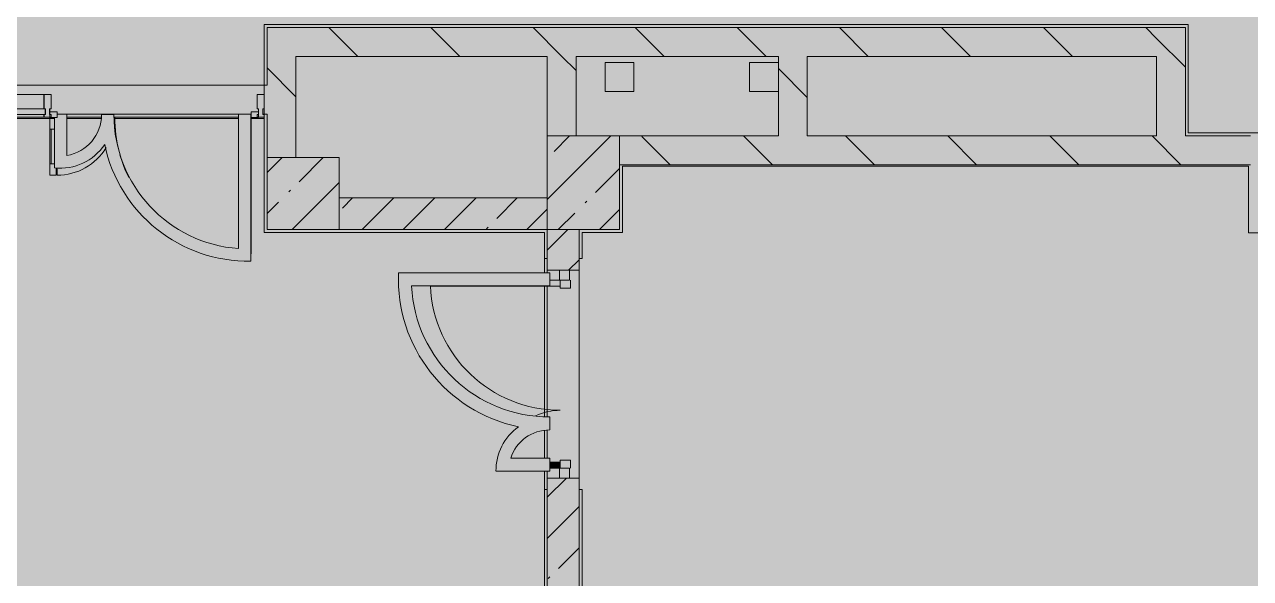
# Model space of a CAD drawing. Header units: millimetres. Extents: x -8624 to 200327, y -8553 to 29000.
# Drawn here: x 71860 to 80350, y 8484 to 12321 of the extents above; entities that cross this region are included whole.
import ezdxf

# ---------------------------------------------------------------- set-up
doc = ezdxf.new("R2010")
doc.units = ezdxf.units.MM
doc.layers.add('A-DETL-GENF-1', color=7, linetype='Continuous', lineweight=9, true_color=0xc0c0c0, transparency=0.4)
for name, color, linetype, lineweight, true_color in [('A-DETL-GENF-3', 7, 'Continuous', 5, 0xb7b7b7), ('A-DETL-GENF-4', 7, 'Continuous', 5, 0xe2e2e2), ('A-DOOR-2', 7, 'Continuous', 5, 0xe2e2e2), ('A-DOOR-3', 7, 'Continuous', 5, 0xb7b7b7), ('A-FLOR-1', 7, 'Continuous', 5, 0xb7b7b7), ('A-GLAZ-CURT-1', 7, 'Continuous', 5, 0x737373), ('A-GLAZ-CWMG-1', 7, 'Continuous', 5, 0x737373), ('I-WALL-2', 7, 'Continuous', 5, 0x737373), ('S-COLS-1', 7, 'Continuous', 5, 0x737373)]:
    doc.layers.add(name, color=color, linetype=linetype, lineweight=lineweight, true_color=true_color)
doc.layers.add('I-WALL', color=7, linetype='Continuous', lineweight=5)
doc.layers.add('S-COLS', color=7, linetype='Continuous', lineweight=5)
pattern_1 = [(45, (0, 0), (-285.1231, 285.1231), []), (45, (285.12, 0), (-285.1231, 285.1231), [504.031, -100.806, 16.764, -84.042])]
pattern_2 = [(135, (0, 0), (-353.5534, -353.5534), [])]

# ---------------------------------------------------------------- blocks, each defined once
blk = doc.blocks.new('BSC_Колонна _Прямоугольная - 650х500-23287315-3_1_2_птичка копия 1')
at = {"layer": 'S-COLS'}
h = blk.add_hatch(dxfattribs=at)
h.set_pattern_fill('FP_49', color=256, style=0, pattern_type=2)
h.set_pattern_definition([(135, (11225, -75730), (-285.1231, -285.1231), []), (135, (11225, -75444.88), (-285.1231, -285.1231), [504.031, -100.806, 16.764, -84.042])])
h.paths.add_polyline_path([(325, 250), (-325, 250), (-320.7, -250), (325, -250), (325, -20.1)])
at = {"layer": 'S-COLS-1'}
for p, q in [((325, 250), (-325, 250)), ((-325, 250), (-325, -250)), ((325, -250), (325, 250)), ((-325, -250), (325, -250))]:
    blk.add_line(p, q, dxfattribs=at)
blk = doc.blocks.new('BSC_Колонна _Прямоугольная - 500х500-V42-3_1_2_птичка копия 1')
at = {"layer": 'S-COLS'}
h = blk.add_hatch(dxfattribs=at)
h.set_pattern_fill('FP_50', color=256, style=0, pattern_type=2)
h.set_pattern_definition([(45, (-73790, -11150), (-285.1231, 285.1231), []), (45, (-73504.88, -11150), (-285.1231, 285.1231), [504.031, -100.806, 16.764, -84.042])])
h.paths.add_polyline_path([(-250, -250), (250, -250), (250, 250), (-250, 250)])
at = {"layer": 'S-COLS-1'}
for p, q in [((250, 250), (-250, 250)), ((-250, 250), (-250, -250)), ((250, -250), (250, 250)), ((-250, -250), (250, -250))]:
    blk.add_line(p, q, dxfattribs=at)
blk = doc.blocks.new('Прямоугольный импост - 50 x 70 мм-32306832-3_1_2_птичка копия 1')
at = {"layer": 'A-GLAZ-CWMG-1'}
for p, q in [((-70, 35), (0, 35)), ((-70, -35), (-70, 35)), ((0, 35), (0, -35)), ((0, -35), (-70, -35))]:
    blk.add_line(p, q, dxfattribs=at)
blk = doc.blocks.new('Дверь_Витражная_остекление_ - ДВН_ДАО_Главный вход_1200 в свету Д-22 _п_-32306833-3_1_2_птичка копия 1')
at = {"layer": 'A-DOOR-2'}
for points in [[(-610, -930), (-611.7, -30), (-650, -35), (-650, -103), (-611.7, -103), (-611.7, -930)], [(650, -35), (647.4, -30), (610, -30), (610, -103), (650, -103)]]:
    blk.add_hatch(color=256, dxfattribs=at).paths.add_polyline_path(points)
at = {"layer": 'A-DETL-GENF-3'}
for p, q in [((-650, 40), (-595, 40)), ((-595, 40), (-595, -30)), ((650, 40), (595, 40)), ((595, 40), (595, -30)), ((-610, -30), (-650, -30)), ((-595, -30), (-650, -30)), ((-650, -35), (-650, -103)), ((-610, -930), (-610, -30)), ((595, -30), (650, -30)), ((610, -30), (610, -103)), ((650, -30), (610, -30)), ((650, -103), (650, -35))]:
    blk.add_line(p, q, dxfattribs=at)
at = {"layer": 'A-DOOR-3'}
for p, q in [((-650, -103), (-650, -35)), ((650, -103), (650, -35))]:
    blk.add_line(p, q, dxfattribs=at)
for centre, radius, start, end in [((-650, -30), 900, 272.47677, 0), ((650, -30), 400, 180, 205.34539)]:
    blk.add_arc(centre, radius, start, end, dxfattribs=at)
blk = doc.blocks.new('Прямоугольный импост - 50 x 70 мм-32306835-3_1_2_птичка копия 1')
at = {"layer": 'A-GLAZ-CWMG-1'}
for p, q in [((0, 35), (-70, 35)), ((-70, 35), (-70, -35)), ((0, -35), (0, 35)), ((-70, -35), (0, -35))]:
    blk.add_line(p, q, dxfattribs=at)
blk = doc.blocks.new('Дверь_Витражная_остекление_ - В-18-32468702-3_1_2_птичка копия 1')
at = {"layer": 'A-DETL-GENF-4'}
blk.add_hatch(color=256, dxfattribs=at).paths.add_polyline_path([(677.5, 420), (677.5, 369.7), (689.5, 369.5), (689.5, 20), (722.5, 20), (722.5, 420), (689.5, 420)])
at = {"layer": 'A-DETL-GENF-3'}
for p, q in [((-672.5, 965), (-672.5, 20)), ((-672.5, 965), (-672.5, 20)), ((722.5, 420), (677.5, 420)), ((677.5, 420), (677.5, 369.7)), ((722.5, 420), (677.5, 420)), ((677.5, 420), (677.5, 369.7)), ((722.5, 340), (689.5, 340)), ((712.5, 340), (712.5, 100)), ((722.5, 420), (722.5, 20)), ((722.5, 20), (722.5, 420)), ((722.5, 100), (689.5, 100))]:
    blk.add_line(p, q, dxfattribs=at)
at = {"layer": 'A-DOOR-3'}
for p, q in [((-672.5, 965), (-672.5, 20)), ((672.5, 420), (672.5, 369.8)), ((-672.5, 20), (-722.5, 20)), ((-722.5, 20), (-722.5, -20)), ((-672.5, -20), (-672.5, 20)), ((722.5, 20), (672.5, 20)), ((672.5, 20), (672.5, -20)), ((722.5, -20), (722.5, 20)), ((-722.5, -20), (-672.5, -20)), ((672.5, -20), (722.5, -20))]:
    blk.add_line(p, q, dxfattribs=at)
for centre, radius, start, end in [((-672.5, 20), 945, 15.85424, 26.17307), ((672.5, 20), 400, 90, 148.53811), ((-672.5, 20), 945, 360, 14.43128), ((672.5, 20), 400, 177.03782, 180)]:
    blk.add_arc(centre, radius, start, end, dxfattribs=at)
blk = doc.blocks.new('Системная панель - Стекло - 40мм-V172-3_1_2_птичка копия 1')
at = {"layer": 'A-GLAZ-CURT-1'}
for p, q in [((567, 0), (-567, 0)), ((-567, 0), (-567, -40)), ((567, -40), (567, 0)), ((-567, -40), (567, -40))]:
    blk.add_line(p, q, dxfattribs=at)
blk = doc.blocks.new('Прямоугольный импост - Импост структурный с накладкой - 160мм Темный-33326239-3_1_2_птичка копия 1')
at = {"layer": 'A-GLAZ-CWMG-1'}
for p, q in [((-25, 40), (-25, 140)), ((-25, 140), (25, 140)), ((25, 140), (25, 40)), ((-15, 40), (-25, 40)), ((-25, -17), (-25, 0)), ((-25, 0), (-15, 0)), ((-15, 0), (-15, 40)), ((15, 40), (15, 0)), ((25, 40), (15, 40)), ((15, 0), (25, 0)), ((25, 0), (25, -17)), ((25, -17), (-25, -17))]:
    blk.add_line(p, q, dxfattribs=at)
blk = doc.blocks.new('Прямоугольный импост - Импост структурный с накладкой - 160мм Темный-33326242-3_1_2_птичка копия 1')
at = {"layer": 'A-GLAZ-CWMG-1'}
for p, q in [((0, 140), (-50, 140)), ((-50, 140), (-50, 40)), ((0, 40), (0, 140)), ((-50, 40), (-40, 40)), ((-40, 0), (-50, 0)), ((-50, 0), (-50, -17)), ((-40, 40), (-40, 0)), ((-10, 0), (-10, 40)), ((-10, 40), (0, 40)), ((0, 0), (-10, 0)), ((0, -17), (0, 0)), ((-50, -17), (0, -17))]:
    blk.add_line(p, q, dxfattribs=at)
blk = doc.blocks.new('Прямоугольный импост - Импост структурный с накладкой - 160мм Темный-32468813-3_1_2_птичка копия 1')
at = {"layer": 'A-GLAZ-CWMG-1'}
for p, q in [((70880, 11837), (71994, 11837)), ((70880, 11680), (71994, 11680))]:
    blk.add_line(p, q, dxfattribs=at)
blk = doc.blocks.new('Прямоугольный импост - Импост структурный с накладкой - 160мм Темный-33326241-3_1_2_птичка копия 1')
at = {"layer": 'A-GLAZ-CWMG-1'}
for p, q in [((-25, 40), (-25, 140)), ((-25, 140), (25, 140)), ((25, 140), (25, 40)), ((-15, 40), (-25, 40)), ((-25, -17), (-25, 0)), ((-25, 0), (-15, 0)), ((-15, 0), (-15, 40)), ((15, 40), (15, 0)), ((25, 40), (15, 40)), ((15, 0), (25, 0)), ((25, 0), (25, -17)), ((25, -17), (-25, -17))]:
    blk.add_line(p, q, dxfattribs=at)

msp = doc.modelspace()

# ---------------------------------------------------------------- hatches: boundary and pattern name
at = {"layer": 'A-DETL-GENF-1'}
msp.add_hatch(color=256, dxfattribs=at).paths.add_polyline_path([(73932, -251.7), (75850, -251.7), (75850, 3288.3), (84570, 3288.3), (84570, 27348.3), (41910, 27348.3), (41910, 23888.3), (38310.1, 23888.3), (38310.1, -251.7), (72154, -251.7)])
at = {"layer": 'I-WALL'}
h = msp.add_hatch(dxfattribs=at)
h.set_pattern_fill('FP_26', color=256, style=0, pattern_type=2)
h.set_pattern_definition(pattern_2)
h.paths.add_polyline_path([(79043.6, 12100), (79700, 12100), (79700, 12300), (73540, 12300), (73540, 12100), (77487.8, 12100)])
h = msp.add_hatch(dxfattribs=at)
h.set_pattern_fill('FP_26', color=256, style=0, pattern_type=2)
h.set_pattern_definition(pattern_2)
h.paths.add_polyline_path([(79900, 11550), (79900, 12300), (79700, 12300), (79700, 11550)])
h = msp.add_hatch(dxfattribs=at)
h.set_pattern_fill('FP_26', color=256, style=0, pattern_type=2)
h.set_pattern_definition(pattern_2)
h.paths.add_polyline_path([(73740, 11400), (73740, 12100), (73540, 12100), (73540, 11400)])
h = msp.add_hatch(dxfattribs=at)
h.set_pattern_fill('FP_26', color=256, style=0, pattern_type=2)
h.set_pattern_definition(pattern_2)
h.paths.add_polyline_path([(75680, 11550), (75680, 12100), (75480, 12100), (75480, 11550)])
h = msp.add_hatch(dxfattribs=at)
h.set_pattern_fill('FP_26', color=256, style=0, pattern_type=2)
h.set_pattern_definition(pattern_2)
h.paths.add_polyline_path([(77280.5, 11550), (77280.5, 12100), (77080.5, 12100), (77080.5, 11550)])
h = msp.add_hatch(dxfattribs=at)
h.set_pattern_fill('FP_26', color=256, style=0, pattern_type=2)
h.set_pattern_definition(pattern_2)
h.paths.add_polyline_path([(73520, 11700), (73540, 11700), (73540, 11900), (73520, 11900)])
h.paths.add_polyline_path([(68754, 11700), (68754, 11900), (68650, 11900), (68650, 11700)])
h.paths.add_polyline_path([(70310, 11700), (70310, 11900), (70234, 11900), (70234, 11700)])
h.paths.add_polyline_path([(70830, 11700), (70830, 11900), (70810, 11900), (70810, 11700)])
h = msp.add_hatch(dxfattribs=at)
h.set_pattern_fill('FP_26', color=256, style=0, pattern_type=2)
h.set_pattern_definition(pattern_2)
h.paths.add_polyline_path([(80350, 11350), (80350, 11550), (75980, 11545.7), (75980, 11350), (78771.8, 11350)])
h = msp.add_hatch(dxfattribs=at)
h.set_pattern_fill('FP_23', color=256, style=0, pattern_type=2)
h.set_pattern_definition(pattern_1)
h.paths.add_polyline_path([(75480, 10900), (75480, 11120), (74040, 11120), (74040, 10900)])
h = msp.add_hatch(dxfattribs=at)
h.set_pattern_fill('FP_23', color=256, style=0, pattern_type=2)
h.set_pattern_definition(pattern_1)
h.paths.add_polyline_path([(75480, 7900), (75700, 7900), (75700, 9179), (75480, 9179), (75480, 8200)])
h.paths.add_polyline_path([(75700, 10619), (75700, 10900), (75480, 10900), (75480, 10619)])

# ---------------------------------------------------------------- linework, layer by layer
at = {"layer": 'A-FLOR-1'}
for p, q in [((73520, 11900), (73520, 12320)), ((73520, 12320), (79919, 12320)), ((79919, 12320), (79919, 11570)), ((75880.5, 12057), (76080.5, 12057)), ((75880.5, 11857), (75880.5, 12057)), ((76080.5, 12057), (76080.5, 11857)), ((76880.5, 12057), (77080.5, 12057)), ((76880.5, 11857), (76880.5, 12057)), ((76080.5, 11857), (75880.5, 11857)), ((77080.5, 11857), (76880.5, 11857)), ((70830, 11669), (72068, 11669)), ((72068, 11677), (72068, 11327.5)), ((72152.7, 11700), (72085, 11700)), ((72152.7, 11413.8), (72152.7, 11700)), ((72392.2, 11680), (72154, 11680)), ((72154, 11669), (72391.1, 11669)), ((72478.7, 11697.2), (72394, 11697.2)), ((73342.3, 11680), (72479.7, 11680)), ((72480.3, 11669), (73342.3, 11669)), ((73427, 11700), (73342.3, 11700)), ((73342.3, 11700), (73342.3, 10768.9)), ((73427, 10681.9), (73427, 11700)), ((73427, 11669), (73520, 11669)), ((73520, 10880), (73520, 11680)), ((73520, 11669), (73520, 11680)), ((79919, 11570), (83550.5, 11570)), ((80336, 11340), (76001, 11340)), ((76001, 11340), (76001, 10880)), ((80336, 10879), (80336, 11340)), ((75460, 10880), (73520, 10880)), ((75460, 10880), (75460, 10600.7)), ((76001, 10880), (75721, 10880)), ((75721, 10880), (75721, 10700)), ((84460, 10879), (80336, 10879)), ((75480, 10700), (75460, 10700)), ((75721, 10700), (75700, 10700)), ((75497, 10600.7), (74449.9, 10600.7)), ((75497, 10510.7), (75497, 10600.7)), ((74540.2, 10510.7), (75497, 10510.7)), ((75460, 9604.5), (75460, 10510.7)), ((75497, 9512.6), (75497, 9602.6)), ((75460, 9316.6), (75460, 9509.1)), ((75497, 9316.6), (75227.6, 9316.6)), ((75497, 9226.6), (75497, 9316.6)), ((75125.1, 9226.6), (75497, 9226.6)), ((75460, 9226.6), (75460, 8300)), ((75460, 9100), (75480, 9100)), ((75700, 9100), (75721, 9100)), ((75721, 9100), (75721, 4070))]:
    msp.add_line(p, q, dxfattribs=at)
for centre, radius, start, end in [((72106.9, 11697.2), 287, 279.17366, 0), ((73409.4, 11697.2), 930.7, 180, 265.86869), ((72106.9, 11697.2), 371.7, 263.98747, 326.07537), ((73409.4, 11697.2), 1015.4, 191.7891, 270.99569), ((75494, 10557.6), 1045, 177.63591, 258.21594), ((75494, 10557.6), 955, 182.81459, 270.17999), ((75494, 9233.6), 369, 125.33508, 181.08444), ((75494, 9233.6), 279, 89.3839, 162.68951)]:
    msp.add_arc(centre, radius, start, end, dxfattribs=at)
at = {"layer": 'I-WALL-2'}
for p, q in [((79900, 12300), (73540, 12300)), ((73540, 12300), (73540, 11900)), ((79900, 11550), (79900, 12300)), ((73740, 12100), (75480, 12100)), ((73740, 11400), (73740, 12100)), ((75480, 12100), (75480, 11550)), ((75680, 11550), (75680, 12100)), ((75680, 12100), (77080.5, 12100)), ((77080.5, 12100), (77080.5, 11550)), ((77280.5, 12100), (79700, 12100)), ((77280.5, 11550), (77280.5, 12100)), ((79700, 12100), (79700, 11550)), ((70810, 11900), (73540, 11900)), ((73520, 11900), (73520, 11700)), ((73342.3, 11700), (72154, 11700)), ((73510, 11700), (73540, 11700)), ((73540, 11700), (73540, 11400)), ((77080.5, 11550), (75980, 11550)), ((79700, 11550), (77280.5, 11550)), ((80350, 11550), (79900, 11550)), ((75980, 11350), (80350, 11350)), ((75480, 11120), (74040, 11120)), ((74040, 10900), (75480, 10900)), ((75480, 10900), (75480, 10600.7)), ((75700, 10900), (75700, 7900)), ((75480, 10619), (75700, 10619)), ((75480, 9603.5), (75480, 10510.7)), ((75480, 9316.6), (75480, 9511)), ((75480, 9226.6), (75480, 8280)), ((75700, 9179), (75480, 9179))]:
    msp.add_line(p, q, dxfattribs=at)

# ---------------------------------------------------------------- block references
at = {"layer": 'A-DOOR-3'}
for name, p, rotation in [('Дверь_Витражная_остекление_ - В-18-32468702-3_1_2_птичка копия 1', (72757.5, 11697), 180), ('Дверь_Витражная_остекление_ - ДВН_ДАО_Главный вход_1200 в свету Д-22 _п_-32306833-3_1_2_птичка копия 1', (75600, 9899), 269.9999999999994)]:
    msp.add_blockref(name, p, dxfattribs=dict(at, rotation=rotation))
at = {"layer": 'A-GLAZ-CURT-1', "rotation": 180}
msp.add_blockref('Системная панель - Стекло - 40мм-V172-3_1_2_птичка копия 1', (71437, 11697), dxfattribs=at)
at = {"layer": 'A-GLAZ-CWMG-1'}
for name, p in [('Прямоугольный импост - Импост структурный с накладкой - 160мм Темный-32468813-3_1_2_птичка копия 1', (0, 0)), ('Прямоугольный импост - Импост структурный с накладкой - 160мм Темный-33326242-3_1_2_птичка копия 1', (73520, 11697))]:
    msp.add_blockref(name, p, dxfattribs=at)
at = {"layer": 'A-GLAZ-CWMG-1', "extrusion": (0, 0, -1)}
for name, p in [('Прямоугольный импост - Импост структурный с накладкой - 160мм Темный-33326239-3_1_2_птичка копия 1', (-72019, 11697)), ('Прямоугольный импост - Импост структурный с накладкой - 160мм Темный-33326241-3_1_2_птичка копия 1', (-72020, 11697))]:
    msp.add_blockref(name, p, dxfattribs=at)
at = {"layer": 'A-GLAZ-CWMG-1', "rotation": 89.99999999999942}
msp.add_blockref('Прямоугольный импост - 50 x 70 мм-32306835-3_1_2_птичка копия 1', (75600, 10619), dxfattribs=at)
at = {"layer": 'A-GLAZ-CWMG-1', "extrusion": (0, 0, -1), "rotation": 270.0000000000006}
msp.add_blockref('Прямоугольный импост - 50 x 70 мм-32306832-3_1_2_птичка копия 1', (-75600, 9179), dxfattribs=at)
at = {"layer": 'S-COLS-1', "rotation": 270.0000000000007}
msp.add_blockref('BSC_Колонна _Прямоугольная - 650х500-23287315-3_1_2_птичка копия 1', (75730, 11225), dxfattribs=at)
at = {"layer": 'S-COLS-1'}
msp.add_blockref('BSC_Колонна _Прямоугольная - 500х500-V42-3_1_2_птичка копия 1', (73790, 11150), dxfattribs=at)

doc.saveas('drawing.dxf')
